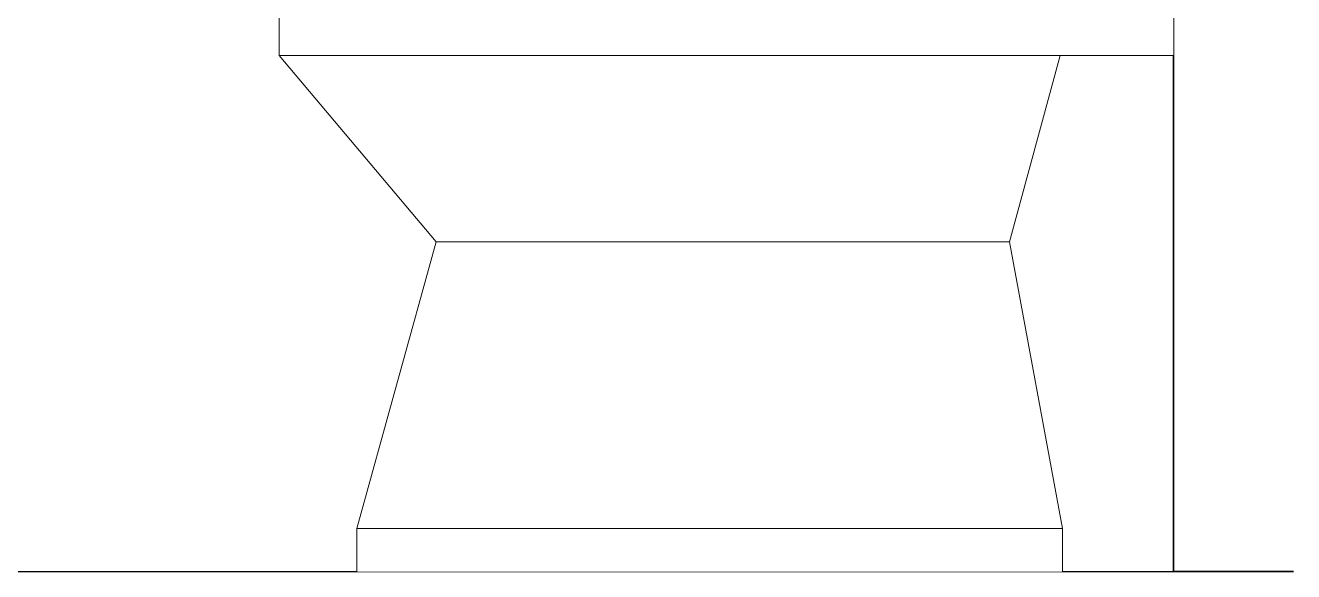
# Model space of a CAD drawing. Header units: millimetres. Extents: x 14397 to 67587, y -11631 to -8348.
# Drawn here: x 37232 to 38139, y -11348 to -10957 of the extents above; entities that cross this region are included whole.
import ezdxf

# ---------------------------------------------------------------- set-up
doc = ezdxf.new("R2010")
doc.units = ezdxf.units.MM
doc.header["$MEASUREMENT"] = 0
doc.linetypes.add('Wipeout_Contour', pattern=[1000, 0, -1000])
for name, color, linetype in [('NewA-Ee_25_10-M_WallsInternal', 7, 'Continuous'), ('NewA-Ee_30_40-M_Floors', 7, 'Continuous'), ('NewA-Ee_40_20-M_GeneralFFAndEInternalSanitary', 7, 'Continuous')]:
    doc.layers.add(name, color=color, linetype=linetype)

# ---------------------------------------------------------------- blocks, each defined once
blk = doc.blocks.new('Section Elem_57_7', base_point=(46275.02, -115148.23))
at = {"color": 254, "linetype": 'Wipeout_Contour', "lineweight": 0, "ltscale": 237631.087212}
blk.add_wipeout([(37936.05, -11112.34), (37974.03, -11317.47), (37974.03, -11348.23), (38053.41, -11348.23), (38053.41, -10979), (37972.39, -10979)], dxfattribs=at).dxf.layer = 'NewA-Ee_25_10-M_WallsInternal'
blk = doc.blocks.new('Section Elem_59_7', base_point=(46275.02, -115148.23))
at = {"layer": 'NewA-Ee_25_10-M_WallsInternal', "color": 92, "linetype": 'Continuous', "lineweight": 35}
for p in [(38053.41, -10333.23), (38139.37, -11348.23)]:
    blk.add_line(p, (38053.41, -11348.23), dxfattribs=at)
blk = doc.blocks.new('Section Elem_60_7', base_point=(46275.02, -115148.23))
at = {"layer": 'NewA-Ee_30_40-M_Floors', "linetype": 'Continuous'}
blk.add_line((36533.28, -11348.23), (38053.41, -11348.23), dxfattribs=at)
blk = doc.blocks.new('Section Elem_65_7', base_point=(46275.02, -115148.23))
at = {"color": 254, "linetype": 'Wipeout_Contour', "lineweight": 0, "ltscale": 158504.535761}
blk.add_wipeout([(37974.03, -11317.47), (37967.97, -11317.47), (37967.97, -11348.23), (37974.03, -11348.23)], dxfattribs=at).dxf.layer = 'NewA-Ee_40_20-M_GeneralFFAndEInternalSanitary'
at = {"color": 254, "linetype": 'Wipeout_Contour', "lineweight": 0, "ltscale": 158459.284374}
blk.add_wipeout([(37967.97, -11317.47), (37950.42, -11317.47), (37950.42, -11348.23), (37967.97, -11348.23)], dxfattribs=at).dxf.layer = 'NewA-Ee_40_20-M_GeneralFFAndEInternalSanitary'
at = {"color": 254, "linetype": 'Wipeout_Contour', "lineweight": 0, "ltscale": 158373.603568}
blk.add_wipeout([(37950.42, -11348.23), (37950.42, -11317.47), (37923.26, -11317.47), (37923.26, -11348.23)], dxfattribs=at).dxf.layer = 'NewA-Ee_40_20-M_GeneralFFAndEInternalSanitary'
at = {"color": 254, "linetype": 'Wipeout_Contour', "lineweight": 0, "ltscale": 158256.626563}
blk.add_wipeout([(37889.37, -11348.23), (37923.26, -11348.23), (37923.26, -11317.47), (37889.37, -11317.47)], dxfattribs=at).dxf.layer = 'NewA-Ee_40_20-M_GeneralFFAndEInternalSanitary'
at = {"color": 254, "linetype": 'Wipeout_Contour', "lineweight": 0, "ltscale": 158100.643691}
blk.add_wipeout([(37889.37, -11317.47), (37841.85, -11317.47), (37841.85, -11348.23), (37889.37, -11348.23)], dxfattribs=at).dxf.layer = 'NewA-Ee_40_20-M_GeneralFFAndEInternalSanitary'
at = {"color": 254, "linetype": 'Wipeout_Contour', "lineweight": 0, "ltscale": 157917.752785}
blk.add_wipeout([(37841.85, -11317.47), (37793.92, -11317.47), (37793.92, -11348.23), (37841.85, -11348.23)], dxfattribs=at).dxf.layer = 'NewA-Ee_40_20-M_GeneralFFAndEInternalSanitary'
at = {"color": 254, "linetype": 'Wipeout_Contour', "lineweight": 0, "ltscale": 157733.444924}
blk.add_wipeout([(37793.92, -11348.23), (37793.92, -11317.47), (37745.64, -11317.47), (37745.64, -11348.23)], dxfattribs=at).dxf.layer = 'NewA-Ee_40_20-M_GeneralFFAndEInternalSanitary'
at = {"color": 254, "linetype": 'Wipeout_Contour', "lineweight": 0, "ltscale": 157547.988244}
blk.add_wipeout([(37745.64, -11317.47), (37697.1, -11317.47), (37697.1, -11348.23), (37745.64, -11348.23)], dxfattribs=at).dxf.layer = 'NewA-Ee_40_20-M_GeneralFFAndEInternalSanitary'
at = {"color": 254, "linetype": 'Wipeout_Contour', "lineweight": 0, "ltscale": 157378.80152}
blk.add_wipeout([(37697.1, -11348.23), (37697.1, -11317.47), (37657.31, -11317.47), (37657.31, -11348.23)], dxfattribs=at).dxf.layer = 'NewA-Ee_40_20-M_GeneralFFAndEInternalSanitary'
at = {"color": 254, "linetype": 'Wipeout_Contour', "lineweight": 0, "ltscale": 157226.778003}
blk.add_wipeout([(37657.31, -11348.23), (37657.31, -11317.47), (37617.72, -11317.47), (37617.72, -11348.23)], dxfattribs=at).dxf.layer = 'NewA-Ee_40_20-M_GeneralFFAndEInternalSanitary'
at = {"color": 254, "linetype": 'Wipeout_Contour', "lineweight": 0, "ltscale": 157077.044852}
blk.add_wipeout([(37617.72, -11317.47), (37579.12, -11317.47), (37579.12, -11348.23), (37617.72, -11348.23)], dxfattribs=at).dxf.layer = 'NewA-Ee_40_20-M_GeneralFFAndEInternalSanitary'
at = {"color": 254, "linetype": 'Wipeout_Contour', "lineweight": 0, "ltscale": 156932.609029}
blk.add_wipeout([(37579.12, -11348.23), (37579.12, -11317.47), (37542.29, -11317.47), (37542.29, -11348.23)], dxfattribs=at).dxf.layer = 'NewA-Ee_40_20-M_GeneralFFAndEInternalSanitary'
at = {"color": 254, "linetype": 'Wipeout_Contour', "lineweight": 0, "ltscale": 156804.448148}
blk.add_wipeout([(37512.18, -11317.47), (37512.18, -11348.23), (37542.29, -11348.23), (37542.29, -11317.47)], dxfattribs=at).dxf.layer = 'NewA-Ee_40_20-M_GeneralFFAndEInternalSanitary'
at = {"color": 254, "linetype": 'Wipeout_Contour', "lineweight": 0, "ltscale": 156702.169838}
blk.add_wipeout([(37512.18, -11348.23), (37512.18, -11317.47), (37488.87, -11317.47), (37488.87, -11348.23)], dxfattribs=at).dxf.layer = 'NewA-Ee_40_20-M_GeneralFFAndEInternalSanitary'
at = {"color": 254, "linetype": 'Wipeout_Contour', "lineweight": 0, "ltscale": 156629.302661}
blk.add_wipeout([(37488.87, -11317.47), (37474.12, -11317.47), (37474.12, -11348.23), (37488.87, -11348.23)], dxfattribs=at).dxf.layer = 'NewA-Ee_40_20-M_GeneralFFAndEInternalSanitary'
at = {"color": 254, "linetype": 'Wipeout_Contour', "lineweight": 0, "ltscale": 156591.419937}
blk.add_wipeout([(37474.12, -11317.47), (37469.08, -11317.47), (37469.08, -11348.23), (37474.12, -11348.23)], dxfattribs=at).dxf.layer = 'NewA-Ee_40_20-M_GeneralFFAndEInternalSanitary'
at = {"color": 254, "linetype": 'Wipeout_Contour', "lineweight": 0, "ltscale": 117426.786914}
blk.add_wipeout([(37469.08, -11317.47), (37474.12, -11317.47), (37528.82, -11112.34)], dxfattribs=at).dxf.layer = 'NewA-Ee_40_20-M_GeneralFFAndEInternalSanitary'
at = {"color": 254, "linetype": 'Wipeout_Contour', "lineweight": 0, "ltscale": 117416.549908}
blk.add_wipeout([(37525.95, -11112.34), (37469.08, -11317.47), (37528.82, -11112.34)], dxfattribs=at).dxf.layer = 'NewA-Ee_40_20-M_GeneralFFAndEInternalSanitary'
at = {"layer": 'NewA-Ee_40_20-M_GeneralFFAndEInternalSanitary', "color": 1, "linetype": 'Continuous', "lineweight": 18}
blk.add_line((37469.08, -11348.23), (37469.08, -11317.47), dxfattribs=at)
at = {"color": 254, "linetype": 'Wipeout_Contour', "lineweight": 0, "ltscale": 117453.622334}
blk.add_wipeout([(37537.2, -11112.34), (37474.12, -11317.47), (37488.87, -11317.47)], dxfattribs=at).dxf.layer = 'NewA-Ee_40_20-M_GeneralFFAndEInternalSanitary'
at = {"color": 254, "linetype": 'Wipeout_Contour', "lineweight": 0, "ltscale": 117432.242305}
blk.add_wipeout([(37528.82, -11112.34), (37474.12, -11317.47), (37537.2, -11112.34)], dxfattribs=at).dxf.layer = 'NewA-Ee_40_20-M_GeneralFFAndEInternalSanitary'
at = {"layer": 'NewA-Ee_40_20-M_GeneralFFAndEInternalSanitary', "color": 1, "linetype": 'Continuous', "lineweight": 18}
blk.add_line((37474.12, -11317.47), (37469.08, -11317.47), dxfattribs=at)
at = {"color": 254, "linetype": 'Wipeout_Contour', "lineweight": 0, "ltscale": 117502.627308}
blk.add_wipeout([(37488.87, -11317.47), (37512.18, -11317.47), (37550.45, -11112.34)], dxfattribs=at).dxf.layer = 'NewA-Ee_40_20-M_GeneralFFAndEInternalSanitary'
at = {"color": 254, "linetype": 'Wipeout_Contour', "lineweight": 0, "ltscale": 117467.177161}
blk.add_wipeout([(37537.2, -11112.34), (37488.87, -11317.47), (37550.45, -11112.34)], dxfattribs=at).dxf.layer = 'NewA-Ee_40_20-M_GeneralFFAndEInternalSanitary'
at = {"layer": 'NewA-Ee_40_20-M_GeneralFFAndEInternalSanitary', "color": 1, "linetype": 'Continuous', "lineweight": 18}
blk.add_line((37488.87, -11317.47), (37474.12, -11317.47), dxfattribs=at)
at = {"color": 254, "linetype": 'Wipeout_Contour', "lineweight": 0, "ltscale": 117570.018102}
blk.add_wipeout([(37567.55, -11112.34), (37512.18, -11317.47), (37542.29, -11317.47)], dxfattribs=at).dxf.layer = 'NewA-Ee_40_20-M_GeneralFFAndEInternalSanitary'
at = {"color": 254, "linetype": 'Wipeout_Contour', "lineweight": 0, "ltscale": 117518.699786}
blk.add_wipeout([(37550.45, -11112.34), (37512.18, -11317.47), (37567.55, -11112.34)], dxfattribs=at).dxf.layer = 'NewA-Ee_40_20-M_GeneralFFAndEInternalSanitary'
at = {"layer": 'NewA-Ee_40_20-M_GeneralFFAndEInternalSanitary', "color": 1, "linetype": 'Continuous', "lineweight": 18}
blk.add_line((37512.18, -11317.47), (37488.87, -11317.47), dxfattribs=at)
at = {"color": 254, "linetype": 'Wipeout_Contour', "lineweight": 0, "ltscale": 117662.154941}
blk.add_wipeout([(37596.93, -11112.34), (37542.29, -11317.47), (37579.12, -11317.47)], dxfattribs=at).dxf.layer = 'NewA-Ee_40_20-M_GeneralFFAndEInternalSanitary'
at = {"color": 254, "linetype": 'Wipeout_Contour', "lineweight": 0, "ltscale": 117592.319372}
blk.add_wipeout([(37567.55, -11112.34), (37542.29, -11317.47), (37596.93, -11112.34)], dxfattribs=at).dxf.layer = 'NewA-Ee_40_20-M_GeneralFFAndEInternalSanitary'
at = {"layer": 'NewA-Ee_40_20-M_GeneralFFAndEInternalSanitary', "color": 1, "linetype": 'Continuous', "lineweight": 18}
blk.add_line((37542.29, -11317.47), (37512.18, -11317.47), dxfattribs=at)
at = {"color": 254, "linetype": 'Wipeout_Contour', "lineweight": 0, "ltscale": 117763.792269}
blk.add_wipeout([(37627.72, -11112.34), (37579.12, -11317.47), (37617.72, -11317.47)], dxfattribs=at).dxf.layer = 'NewA-Ee_40_20-M_GeneralFFAndEInternalSanitary'
at = {"color": 254, "linetype": 'Wipeout_Contour', "lineweight": 0, "ltscale": 117685.377351}
blk.add_wipeout([(37579.12, -11317.47), (37627.72, -11112.34), (37596.93, -11112.34)], dxfattribs=at).dxf.layer = 'NewA-Ee_40_20-M_GeneralFFAndEInternalSanitary'
at = {"layer": 'NewA-Ee_40_20-M_GeneralFFAndEInternalSanitary', "color": 1, "linetype": 'Continuous', "lineweight": 18}
blk.add_line((37579.12, -11317.47), (37542.29, -11317.47), dxfattribs=at)
at = {"color": 254, "linetype": 'Wipeout_Contour', "lineweight": 0, "ltscale": 117868.803603}
blk.add_wipeout([(37659.3, -11112.34), (37617.72, -11317.47), (37657.31, -11317.47)], dxfattribs=at).dxf.layer = 'NewA-Ee_40_20-M_GeneralFFAndEInternalSanitary'
at = {"color": 254, "linetype": 'Wipeout_Contour', "lineweight": 0, "ltscale": 117782.27303}
blk.add_wipeout([(37617.72, -11317.47), (37659.3, -11112.34), (37627.72, -11112.34)], dxfattribs=at).dxf.layer = 'NewA-Ee_40_20-M_GeneralFFAndEInternalSanitary'
at = {"layer": 'NewA-Ee_40_20-M_GeneralFFAndEInternalSanitary', "color": 1, "linetype": 'Continuous', "lineweight": 18}
blk.add_line((37617.72, -11317.47), (37579.12, -11317.47), dxfattribs=at)
at = {"color": 254, "linetype": 'Wipeout_Contour', "lineweight": 0, "ltscale": 117975.364897}
blk.add_wipeout([(37691.04, -11112.34), (37657.31, -11317.47), (37697.1, -11317.47)], dxfattribs=at).dxf.layer = 'NewA-Ee_40_20-M_GeneralFFAndEInternalSanitary'
at = {"color": 254, "linetype": 'Wipeout_Contour', "lineweight": 0, "ltscale": 117881.090484}
blk.add_wipeout([(37659.3, -11112.34), (37657.31, -11317.47), (37691.04, -11112.34)], dxfattribs=at).dxf.layer = 'NewA-Ee_40_20-M_GeneralFFAndEInternalSanitary'
at = {"color": 254, "linetype": 'Wipeout_Contour', "lineweight": 0, "ltscale": 118110.51689}
blk.add_wipeout([(37697.1, -11317.47), (37745.64, -11317.47), (37743.85, -11112.34)], dxfattribs=at).dxf.layer = 'NewA-Ee_40_20-M_GeneralFFAndEInternalSanitary'
at = {"layer": 'NewA-Ee_40_20-M_GeneralFFAndEInternalSanitary', "color": 1, "linetype": 'Continuous', "lineweight": 18}
blk.add_line((37657.31, -11317.47), (37617.72, -11317.47), dxfattribs=at)
at = {"color": 254, "linetype": 'Wipeout_Contour', "lineweight": 0, "ltscale": 118000.24418}
blk.add_wipeout([(37691.04, -11112.34), (37697.1, -11317.47), (37743.85, -11112.34)], dxfattribs=at).dxf.layer = 'NewA-Ee_40_20-M_GeneralFFAndEInternalSanitary'
at = {"layer": 'NewA-Ee_40_20-M_GeneralFFAndEInternalSanitary', "color": 1, "linetype": 'Continuous', "lineweight": 18}
blk.add_line((37697.1, -11317.47), (37657.31, -11317.47), dxfattribs=at)
at = {"color": 254, "linetype": 'Wipeout_Contour', "lineweight": 0, "ltscale": 118253.597533}
blk.add_wipeout([(37796.32, -11112.34), (37745.64, -11317.47), (37793.92, -11317.47)], dxfattribs=at).dxf.layer = 'NewA-Ee_40_20-M_GeneralFFAndEInternalSanitary'
at = {"color": 254, "linetype": 'Wipeout_Contour', "lineweight": 0, "ltscale": 118147.810576}
blk.add_wipeout([(37743.85, -11112.34), (37745.64, -11317.47), (37796.32, -11112.34)], dxfattribs=at).dxf.layer = 'NewA-Ee_40_20-M_GeneralFFAndEInternalSanitary'
at = {"layer": 'NewA-Ee_40_20-M_GeneralFFAndEInternalSanitary', "color": 1, "linetype": 'Continuous', "lineweight": 18}
blk.add_line((37745.64, -11317.47), (37697.1, -11317.47), dxfattribs=at)
at = {"color": 254, "linetype": 'Wipeout_Contour', "lineweight": 0, "ltscale": 118395.739694}
blk.add_wipeout([(37793.92, -11317.47), (37841.85, -11317.47), (37848.34, -11112.34)], dxfattribs=at).dxf.layer = 'NewA-Ee_40_20-M_GeneralFFAndEInternalSanitary'
at = {"color": 254, "linetype": 'Wipeout_Contour', "lineweight": 0, "ltscale": 118294.284486}
blk.add_wipeout([(37793.92, -11317.47), (37848.34, -11112.34), (37796.32, -11112.34)], dxfattribs=at).dxf.layer = 'NewA-Ee_40_20-M_GeneralFFAndEInternalSanitary'
at = {"layer": 'NewA-Ee_40_20-M_GeneralFFAndEInternalSanitary', "color": 1, "linetype": 'Continuous', "lineweight": 18}
blk.add_line((37793.92, -11317.47), (37745.64, -11317.47), dxfattribs=at)
at = {"color": 254, "linetype": 'Wipeout_Contour', "lineweight": 0, "ltscale": 118536.646241}
blk.add_wipeout([(37899.81, -11112.34), (37841.85, -11317.47), (37889.37, -11317.47)], dxfattribs=at).dxf.layer = 'NewA-Ee_40_20-M_GeneralFFAndEInternalSanitary'
at = {"color": 254, "linetype": 'Wipeout_Contour', "lineweight": 0, "ltscale": 118439.444191}
blk.add_wipeout([(37841.85, -11317.47), (37899.81, -11112.34), (37848.34, -11112.34)], dxfattribs=at).dxf.layer = 'NewA-Ee_40_20-M_GeneralFFAndEInternalSanitary'
at = {"layer": 'NewA-Ee_40_20-M_GeneralFFAndEInternalSanitary', "color": 1, "linetype": 'Continuous', "lineweight": 18}
blk.add_line((37841.85, -11317.47), (37793.92, -11317.47), dxfattribs=at)
at = {"color": 254, "linetype": 'Wipeout_Contour', "lineweight": 0, "ltscale": 118628.689007}
blk.add_wipeout([(37889.37, -11317.47), (37923.26, -11317.47), (37914.36, -11112.34)], dxfattribs=at).dxf.layer = 'NewA-Ee_40_20-M_GeneralFFAndEInternalSanitary'
at = {"color": 254, "linetype": 'Wipeout_Contour', "lineweight": 0, "ltscale": 118548.040539}
blk.add_wipeout([(37899.81, -11112.34), (37889.37, -11317.47), (37914.36, -11112.34)], dxfattribs=at).dxf.layer = 'NewA-Ee_40_20-M_GeneralFFAndEInternalSanitary'
at = {"color": 254, "linetype": 'Wipeout_Contour', "lineweight": 0, "ltscale": 118698.94451}
blk.add_wipeout([(37925.98, -11112.34), (37923.26, -11317.47), (37950.42, -11317.47)], dxfattribs=at).dxf.layer = 'NewA-Ee_40_20-M_GeneralFFAndEInternalSanitary'
at = {"layer": 'NewA-Ee_40_20-M_GeneralFFAndEInternalSanitary', "color": 1, "linetype": 'Continuous', "lineweight": 18}
blk.add_line((37889.37, -11317.47), (37841.85, -11317.47), dxfattribs=at)
at = {"color": 254, "linetype": 'Wipeout_Contour', "lineweight": 0, "ltscale": 118605.287307}
blk.add_wipeout([(37925.98, -11112.34), (37914.36, -11112.34), (37923.26, -11317.47)], dxfattribs=at).dxf.layer = 'NewA-Ee_40_20-M_GeneralFFAndEInternalSanitary'
at = {"color": 254, "linetype": 'Wipeout_Contour', "lineweight": 0, "ltscale": 118748.600239}
blk.add_wipeout([(37967.97, -11317.47), (37933.47, -11112.34), (37950.42, -11317.47)], dxfattribs=at).dxf.layer = 'NewA-Ee_40_20-M_GeneralFFAndEInternalSanitary'
at = {"color": 254, "linetype": 'Wipeout_Contour', "lineweight": 0, "ltscale": 118650.09114}
blk.add_wipeout([(37933.47, -11112.34), (37925.98, -11112.34), (37950.42, -11317.47)], dxfattribs=at).dxf.layer = 'NewA-Ee_40_20-M_GeneralFFAndEInternalSanitary'
at = {"layer": 'NewA-Ee_40_20-M_GeneralFFAndEInternalSanitary', "color": 1, "linetype": 'Continuous', "lineweight": 18}
blk.add_line((37923.26, -11317.47), (37889.37, -11317.47), dxfattribs=at)
at = {"color": 254, "linetype": 'Wipeout_Contour', "lineweight": 0, "ltscale": 118773.374235}
blk.add_wipeout([(37936.05, -11112.34), (37967.97, -11317.47), (37974.03, -11317.47)], dxfattribs=at).dxf.layer = 'NewA-Ee_40_20-M_GeneralFFAndEInternalSanitary'
at = {"layer": 'NewA-Ee_40_20-M_GeneralFFAndEInternalSanitary', "color": 1, "linetype": 'Continuous', "lineweight": 18}
blk.add_line((37974.03, -11348.23), (37974.03, -11317.47), dxfattribs=at)
at = {"color": 254, "linetype": 'Wipeout_Contour', "lineweight": 0, "ltscale": 118676.796832}
blk.add_wipeout([(37933.47, -11112.34), (37967.97, -11317.47), (37936.05, -11112.34)], dxfattribs=at).dxf.layer = 'NewA-Ee_40_20-M_GeneralFFAndEInternalSanitary'
at = {"layer": 'NewA-Ee_40_20-M_GeneralFFAndEInternalSanitary', "color": 1, "linetype": 'Continuous', "lineweight": 18}
for p, q in [((37950.42, -11317.47), (37923.26, -11317.47)), ((37967.97, -11317.47), (37950.42, -11317.47)), ((37974.03, -11317.47), (37967.97, -11317.47))]:
    blk.add_line(p, q, dxfattribs=at)
at = {"color": 254, "linetype": 'Wipeout_Contour', "lineweight": 0, "ltscale": 118582.192949}
blk.add_wipeout([(37968.45, -10979), (37933.47, -11112.34), (37936.05, -11112.34)], dxfattribs=at).dxf.layer = 'NewA-Ee_40_20-M_GeneralFFAndEInternalSanitary'
at = {"color": 254, "linetype": 'Wipeout_Contour', "lineweight": 0, "ltscale": 118581.243579}
blk.add_wipeout([(37936.05, -11112.34), (37972.39, -10979), (37968.45, -10979)], dxfattribs=at).dxf.layer = 'NewA-Ee_40_20-M_GeneralFFAndEInternalSanitary'
at = {"color": 254, "linetype": 'Wipeout_Contour', "lineweight": 0, "ltscale": 118561.208325}
blk.add_wipeout([(37956.84, -10979), (37925.98, -11112.34), (37933.47, -11112.34)], dxfattribs=at).dxf.layer = 'NewA-Ee_40_20-M_GeneralFFAndEInternalSanitary'
at = {"color": 254, "linetype": 'Wipeout_Contour', "lineweight": 0, "ltscale": 118564.035608}
blk.add_wipeout([(37933.47, -11112.34), (37968.45, -10979), (37956.84, -10979)], dxfattribs=at).dxf.layer = 'NewA-Ee_40_20-M_GeneralFFAndEInternalSanitary'
at = {"color": 254, "linetype": 'Wipeout_Contour', "lineweight": 0, "ltscale": 118524.706229}
blk.add_wipeout([(37914.36, -11112.34), (37925.98, -11112.34), (37938.17, -10979)], dxfattribs=at).dxf.layer = 'NewA-Ee_40_20-M_GeneralFFAndEInternalSanitary'
at = {"color": 254, "linetype": 'Wipeout_Contour', "lineweight": 0, "ltscale": 118475.414367}
blk.add_wipeout([(37913.45, -10979), (37899.81, -11112.34), (37914.36, -11112.34)], dxfattribs=at).dxf.layer = 'NewA-Ee_40_20-M_GeneralFFAndEInternalSanitary'
at = {"color": 254, "linetype": 'Wipeout_Contour', "lineweight": 0, "ltscale": 118528.025011}
blk.add_wipeout([(37938.17, -10979), (37925.98, -11112.34), (37956.84, -10979)], dxfattribs=at).dxf.layer = 'NewA-Ee_40_20-M_GeneralFFAndEInternalSanitary'
at = {"color": 254, "linetype": 'Wipeout_Contour', "lineweight": 0, "ltscale": 118366.607369}
blk.add_wipeout([(37848.34, -11112.34), (37899.81, -11112.34), (37865.53, -10979)], dxfattribs=at).dxf.layer = 'NewA-Ee_40_20-M_GeneralFFAndEInternalSanitary'
at = {"color": 254, "linetype": 'Wipeout_Contour', "lineweight": 0, "ltscale": 118475.541344}
blk.add_wipeout([(37938.17, -10979), (37913.45, -10979), (37914.36, -11112.34)], dxfattribs=at).dxf.layer = 'NewA-Ee_40_20-M_GeneralFFAndEInternalSanitary'
at = {"layer": 'NewA-Ee_40_20-M_GeneralFFAndEInternalSanitary', "color": 1, "linetype": 'Continuous', "lineweight": 18}
for p, q in [((37925.98, -11112.34), (37933.47, -11112.34)), ((37933.47, -11112.34), (37936.05, -11112.34)), ((37974.03, -11317.47), (37936.05, -11112.34))]:
    blk.add_line(p, q, dxfattribs=at)
at = {"color": 254, "linetype": 'Wipeout_Contour', "lineweight": 0, "ltscale": 118217.67443}
blk.add_wipeout([(37813.85, -10979), (37796.32, -11112.34), (37848.34, -11112.34)], dxfattribs=at).dxf.layer = 'NewA-Ee_40_20-M_GeneralFFAndEInternalSanitary'
at = {"color": 254, "linetype": 'Wipeout_Contour', "lineweight": 0, "ltscale": 118391.149002}
blk.add_wipeout([(37865.53, -10979), (37899.81, -11112.34), (37913.45, -10979)], dxfattribs=at).dxf.layer = 'NewA-Ee_40_20-M_GeneralFFAndEInternalSanitary'
at = {"layer": 'NewA-Ee_40_20-M_GeneralFFAndEInternalSanitary', "color": 1, "linetype": 'Continuous', "lineweight": 18}
for p, q in [((37899.81, -11112.34), (37914.36, -11112.34)), ((37914.36, -11112.34), (37925.98, -11112.34))]:
    blk.add_line(p, q, dxfattribs=at)
at = {"color": 254, "linetype": 'Wipeout_Contour', "lineweight": 0, "ltscale": 118065.143405}
blk.add_wipeout([(37743.85, -11112.34), (37796.32, -11112.34), (37759.36, -10979)], dxfattribs=at).dxf.layer = 'NewA-Ee_40_20-M_GeneralFFAndEInternalSanitary'
at = {"color": 254, "linetype": 'Wipeout_Contour', "lineweight": 0, "ltscale": 118246.144395}
blk.add_wipeout([(37865.53, -10979), (37813.85, -10979), (37848.34, -11112.34)], dxfattribs=at).dxf.layer = 'NewA-Ee_40_20-M_GeneralFFAndEInternalSanitary'
at = {"layer": 'NewA-Ee_40_20-M_GeneralFFAndEInternalSanitary', "color": 1, "linetype": 'Continuous', "lineweight": 18}
blk.add_line((37848.34, -11112.34), (37899.81, -11112.34), dxfattribs=at)
at = {"color": 254, "linetype": 'Wipeout_Contour', "lineweight": 0, "ltscale": 117910.130405}
blk.add_wipeout([(37691.04, -11112.34), (37743.85, -11112.34), (37703.03, -10979)], dxfattribs=at).dxf.layer = 'NewA-Ee_40_20-M_GeneralFFAndEInternalSanitary'
at = {"color": 254, "linetype": 'Wipeout_Contour', "lineweight": 0, "ltscale": 118094.266828}
blk.add_wipeout([(37759.36, -10979), (37796.32, -11112.34), (37813.85, -10979)], dxfattribs=at).dxf.layer = 'NewA-Ee_40_20-M_GeneralFFAndEInternalSanitary'
at = {"layer": 'NewA-Ee_40_20-M_GeneralFFAndEInternalSanitary', "color": 1, "linetype": 'Continuous', "lineweight": 18}
blk.add_line((37796.32, -11112.34), (37848.34, -11112.34), dxfattribs=at)
at = {"color": 254, "linetype": 'Wipeout_Contour', "lineweight": 0, "ltscale": 117783.375528}
blk.add_wipeout([(37691.04, -11112.34), (37655.36, -10979), (37659.3, -11112.34)], dxfattribs=at).dxf.layer = 'NewA-Ee_40_20-M_GeneralFFAndEInternalSanitary'
at = {"color": 254, "linetype": 'Wipeout_Contour', "lineweight": 0, "ltscale": 117937.473366}
blk.add_wipeout([(37759.36, -10979), (37703.03, -10979), (37743.85, -11112.34)], dxfattribs=at).dxf.layer = 'NewA-Ee_40_20-M_GeneralFFAndEInternalSanitary'
at = {"layer": 'NewA-Ee_40_20-M_GeneralFFAndEInternalSanitary', "color": 1, "linetype": 'Continuous', "lineweight": 18}
blk.add_line((37743.85, -11112.34), (37796.32, -11112.34), dxfattribs=at)
at = {"color": 254, "linetype": 'Wipeout_Contour', "lineweight": 0, "ltscale": 117786.937833}
blk.add_wipeout([(37655.36, -10979), (37691.04, -11112.34), (37703.03, -10979)], dxfattribs=at).dxf.layer = 'NewA-Ee_40_20-M_GeneralFFAndEInternalSanitary'
at = {"layer": 'NewA-Ee_40_20-M_GeneralFFAndEInternalSanitary', "color": 1, "linetype": 'Continuous', "lineweight": 18}
blk.add_line((37691.04, -11112.34), (37743.85, -11112.34), dxfattribs=at)
at = {"color": 254, "linetype": 'Wipeout_Contour', "lineweight": 0, "ltscale": 117676.849789}
blk.add_wipeout([(37659.3, -11112.34), (37607.93, -10979), (37627.72, -11112.34)], dxfattribs=at).dxf.layer = 'NewA-Ee_40_20-M_GeneralFFAndEInternalSanitary'
at = {"color": 254, "linetype": 'Wipeout_Contour', "lineweight": 0, "ltscale": 117665.029779}
blk.add_wipeout([(37655.36, -10979), (37607.93, -10979), (37659.3, -11112.34)], dxfattribs=at).dxf.layer = 'NewA-Ee_40_20-M_GeneralFFAndEInternalSanitary'
at = {"layer": 'NewA-Ee_40_20-M_GeneralFFAndEInternalSanitary', "color": 1, "linetype": 'Continuous', "lineweight": 18}
blk.add_line((37659.3, -11112.34), (37691.04, -11112.34), dxfattribs=at)
at = {"color": 254, "linetype": 'Wipeout_Contour', "lineweight": 0, "ltscale": 156967.405991}
blk.add_wipeout([(37655.36, -10979), (37703.03, -10979), (37703.03, -10948.23), (37655.36, -10948.23)], dxfattribs=at).dxf.layer = 'NewA-Ee_40_20-M_GeneralFFAndEInternalSanitary'
at = {"color": 254, "linetype": 'Wipeout_Contour', "lineweight": 0, "ltscale": 117572.504811}
blk.add_wipeout([(37561.68, -10979), (37596.93, -11112.34), (37627.72, -11112.34)], dxfattribs=at).dxf.layer = 'NewA-Ee_40_20-M_GeneralFFAndEInternalSanitary'
at = {"color": 254, "linetype": 'Wipeout_Contour', "lineweight": 0, "ltscale": 157732.082229}
blk.add_wipeout([(37703.03, -10948.23), (37703.03, -10979), (38053.41, -10979), (38053.41, -10948.23)], dxfattribs=at).dxf.layer = 'NewA-Ee_40_20-M_GeneralFFAndEInternalSanitary'
at = {"color": 254, "linetype": 'Wipeout_Contour', "lineweight": 0, "ltscale": 117545.034171}
blk.add_wipeout([(37607.93, -10979), (37561.68, -10979), (37627.72, -11112.34)], dxfattribs=at).dxf.layer = 'NewA-Ee_40_20-M_GeneralFFAndEInternalSanitary'
at = {"layer": 'NewA-Ee_40_20-M_GeneralFFAndEInternalSanitary', "color": 1, "linetype": 'Continuous', "lineweight": 18}
for p, q in [((37703.16, -10979), (37703.03, -10979)), ((38053.41, -10979), (37703.03, -10979)), ((37936.05, -11112.34), (37972.39, -10979)), ((37627.72, -11112.34), (37659.3, -11112.34))]:
    blk.add_line(p, q, dxfattribs=at)
at = {"color": 254, "linetype": 'Wipeout_Contour', "lineweight": 0, "ltscale": 156784.788066}
blk.add_wipeout([(37655.36, -10979), (37655.36, -10948.23), (37607.93, -10948.23), (37607.93, -10979)], dxfattribs=at).dxf.layer = 'NewA-Ee_40_20-M_GeneralFFAndEInternalSanitary'
at = {"color": 254, "linetype": 'Wipeout_Contour', "lineweight": 0, "ltscale": 117472.358821}
blk.add_wipeout([(37596.93, -11112.34), (37517.56, -10979), (37567.55, -11112.34)], dxfattribs=at).dxf.layer = 'NewA-Ee_40_20-M_GeneralFFAndEInternalSanitary'
at = {"layer": 'NewA-Ee_40_20-M_GeneralFFAndEInternalSanitary', "color": 1, "linetype": 'Continuous', "lineweight": 18}
blk.add_line((37703.03, -10979), (37655.36, -10979), dxfattribs=at)
at = {"color": 254, "linetype": 'Wipeout_Contour', "lineweight": 0, "ltscale": 117428.904095}
blk.add_wipeout([(37561.68, -10979), (37517.56, -10979), (37596.93, -11112.34)], dxfattribs=at).dxf.layer = 'NewA-Ee_40_20-M_GeneralFFAndEInternalSanitary'
at = {"layer": 'NewA-Ee_40_20-M_GeneralFFAndEInternalSanitary', "color": 1, "linetype": 'Continuous', "lineweight": 18}
blk.add_line((37596.93, -11112.34), (37627.72, -11112.34), dxfattribs=at)
at = {"color": 254, "linetype": 'Wipeout_Contour', "lineweight": 0, "ltscale": 117386.503343}
blk.add_wipeout([(37474.73, -10979), (37550.45, -11112.34), (37567.55, -11112.34)], dxfattribs=at).dxf.layer = 'NewA-Ee_40_20-M_GeneralFFAndEInternalSanitary'
at = {"color": 254, "linetype": 'Wipeout_Contour', "lineweight": 0, "ltscale": 117317.367899}
blk.add_wipeout([(37517.56, -10979), (37474.73, -10979), (37567.55, -11112.34)], dxfattribs=at).dxf.layer = 'NewA-Ee_40_20-M_GeneralFFAndEInternalSanitary'
at = {"layer": 'NewA-Ee_40_20-M_GeneralFFAndEInternalSanitary', "color": 1, "linetype": 'Continuous', "lineweight": 18}
blk.add_line((37567.55, -11112.34), (37596.93, -11112.34), dxfattribs=at)
at = {"color": 254, "linetype": 'Wipeout_Contour', "lineweight": 0, "ltscale": 156604.924773}
blk.add_wipeout([(37607.93, -10948.23), (37561.68, -10948.23), (37561.68, -10979), (37607.93, -10979)], dxfattribs=at).dxf.layer = 'NewA-Ee_40_20-M_GeneralFFAndEInternalSanitary'
at = {"color": 254, "linetype": 'Wipeout_Contour', "lineweight": 0, "ltscale": 117325.501615}
blk.add_wipeout([(37550.45, -11112.34), (37441.56, -10979), (37537.2, -11112.34)], dxfattribs=at).dxf.layer = 'NewA-Ee_40_20-M_GeneralFFAndEInternalSanitary'
at = {"layer": 'NewA-Ee_40_20-M_GeneralFFAndEInternalSanitary', "color": 1, "linetype": 'Continuous', "lineweight": 18}
blk.add_line((37655.36, -10979), (37607.93, -10979), dxfattribs=at)
at = {"color": 254, "linetype": 'Wipeout_Contour', "lineweight": 0, "ltscale": 117228.182997}
blk.add_wipeout([(37441.56, -10979), (37550.45, -11112.34), (37474.73, -10979)], dxfattribs=at).dxf.layer = 'NewA-Ee_40_20-M_GeneralFFAndEInternalSanitary'
at = {"layer": 'NewA-Ee_40_20-M_GeneralFFAndEInternalSanitary', "color": 1, "linetype": 'Continuous', "lineweight": 18}
blk.add_line((37550.45, -11112.34), (37567.55, -11112.34), dxfattribs=at)
at = {"color": 254, "linetype": 'Wipeout_Contour', "lineweight": 0, "ltscale": 117284.584639}
blk.add_wipeout([(37537.2, -11112.34), (37420.58, -10979), (37528.82, -11112.34)], dxfattribs=at).dxf.layer = 'NewA-Ee_40_20-M_GeneralFFAndEInternalSanitary'
at = {"color": 254, "linetype": 'Wipeout_Contour', "lineweight": 0, "ltscale": 117163.636303}
blk.add_wipeout([(37441.56, -10979), (37420.58, -10979), (37537.2, -11112.34)], dxfattribs=at).dxf.layer = 'NewA-Ee_40_20-M_GeneralFFAndEInternalSanitary'
at = {"layer": 'NewA-Ee_40_20-M_GeneralFFAndEInternalSanitary', "color": 1, "linetype": 'Continuous', "lineweight": 18}
blk.add_line((37537.2, -11112.34), (37550.45, -11112.34), dxfattribs=at)
at = {"color": 254, "linetype": 'Wipeout_Contour', "lineweight": 0, "ltscale": 117266.87273}
blk.add_wipeout([(37528.82, -11112.34), (37413.41, -10979), (37525.95, -11112.34)], dxfattribs=at).dxf.layer = 'NewA-Ee_40_20-M_GeneralFFAndEInternalSanitary'
at = {"color": 254, "linetype": 'Wipeout_Contour', "lineweight": 0, "ltscale": 117128.701552}
blk.add_wipeout([(37420.58, -10979), (37413.41, -10979), (37528.82, -11112.34)], dxfattribs=at).dxf.layer = 'NewA-Ee_40_20-M_GeneralFFAndEInternalSanitary'
at = {"layer": 'NewA-Ee_40_20-M_GeneralFFAndEInternalSanitary', "color": 1, "linetype": 'Continuous', "lineweight": 18}
for p, q in [((37469.08, -11317.47), (37525.95, -11112.34)), ((37525.95, -11112.34), (37528.82, -11112.34)), ((37528.82, -11112.34), (37537.2, -11112.34))]:
    blk.add_line(p, q, dxfattribs=at)
at = {"color": 254, "linetype": 'Wipeout_Contour', "lineweight": 0, "ltscale": 156431.421843}
blk.add_wipeout([(37561.68, -10948.23), (37517.56, -10948.23), (37517.56, -10979), (37561.68, -10979)], dxfattribs=at).dxf.layer = 'NewA-Ee_40_20-M_GeneralFFAndEInternalSanitary'
at = {"layer": 'NewA-Ee_40_20-M_GeneralFFAndEInternalSanitary', "color": 1, "linetype": 'Continuous', "lineweight": 18}
blk.add_line((37607.93, -10979), (37561.68, -10979), dxfattribs=at)
at = {"color": 254, "linetype": 'Wipeout_Contour', "lineweight": 0, "ltscale": 156264.497853}
blk.add_wipeout([(37517.56, -10979), (37517.56, -10948.23), (37474.73, -10948.23), (37474.73, -10979)], dxfattribs=at).dxf.layer = 'NewA-Ee_40_20-M_GeneralFFAndEInternalSanitary'
at = {"layer": 'NewA-Ee_40_20-M_GeneralFFAndEInternalSanitary', "color": 1, "linetype": 'Continuous', "lineweight": 18}
blk.add_line((37561.68, -10979), (37517.56, -10979), dxfattribs=at)
at = {"color": 254, "linetype": 'Wipeout_Contour', "lineweight": 0, "ltscale": 156118.619316}
blk.add_wipeout([(37474.73, -10948.23), (37441.56, -10948.23), (37441.56, -10979), (37474.73, -10979)], dxfattribs=at).dxf.layer = 'NewA-Ee_40_20-M_GeneralFFAndEInternalSanitary'
at = {"layer": 'NewA-Ee_40_20-M_GeneralFFAndEInternalSanitary', "color": 1, "linetype": 'Continuous', "lineweight": 18}
blk.add_line((37517.56, -10979), (37474.73, -10979), dxfattribs=at)
at = {"color": 254, "linetype": 'Wipeout_Contour', "lineweight": 0, "ltscale": 156014.687366}
blk.add_wipeout([(37441.56, -10979), (37441.56, -10948.23), (37420.58, -10948.23), (37420.58, -10979)], dxfattribs=at).dxf.layer = 'NewA-Ee_40_20-M_GeneralFFAndEInternalSanitary'
at = {"layer": 'NewA-Ee_40_20-M_GeneralFFAndEInternalSanitary', "color": 1, "linetype": 'Continuous', "lineweight": 18}
blk.add_line((37474.73, -10979), (37441.56, -10979), dxfattribs=at)
at = {"color": 254, "linetype": 'Wipeout_Contour', "lineweight": 0, "ltscale": 155960.655898}
blk.add_wipeout([(37413.41, -10979), (37420.58, -10979), (37420.58, -10948.23), (37413.41, -10948.23)], dxfattribs=at).dxf.layer = 'NewA-Ee_40_20-M_GeneralFFAndEInternalSanitary'
at = {"layer": 'NewA-Ee_40_20-M_GeneralFFAndEInternalSanitary', "color": 1, "linetype": 'Continuous', "lineweight": 18}
for p, q in [((37413.41, -10979), (37413.41, -10948.23)), ((37420.58, -10979), (37413.41, -10979)), ((37525.95, -11112.34), (37413.41, -10979)), ((37441.56, -10979), (37420.58, -10979))]:
    blk.add_line(p, q, dxfattribs=at)

msp = doc.modelspace()

# ---------------------------------------------------------------- block references
at = {"layer": 'NewA-Ee_25_10-M_WallsInternal', "lineweight": 0}
msp.add_blockref('Section Elem_57_7', (46275.02, -115148.23), dxfattribs=at)

# ---------------------------------------------------------------- next in the draw order: block references
msp.add_blockref('Section Elem_59_7', (46275.02, -115148.23), dxfattribs=at)
at = {"layer": 'NewA-Ee_30_40-M_Floors', "lineweight": 0}
msp.add_blockref('Section Elem_60_7', (46275.02, -115148.23), dxfattribs=at)

# ---------------------------------------------------------------- next in the draw order: block references
at = {"layer": 'NewA-Ee_40_20-M_GeneralFFAndEInternalSanitary', "lineweight": 0}
msp.add_blockref('Section Elem_65_7', (46275.02, -115148.23), dxfattribs=at)

doc.saveas('drawing.dxf')
